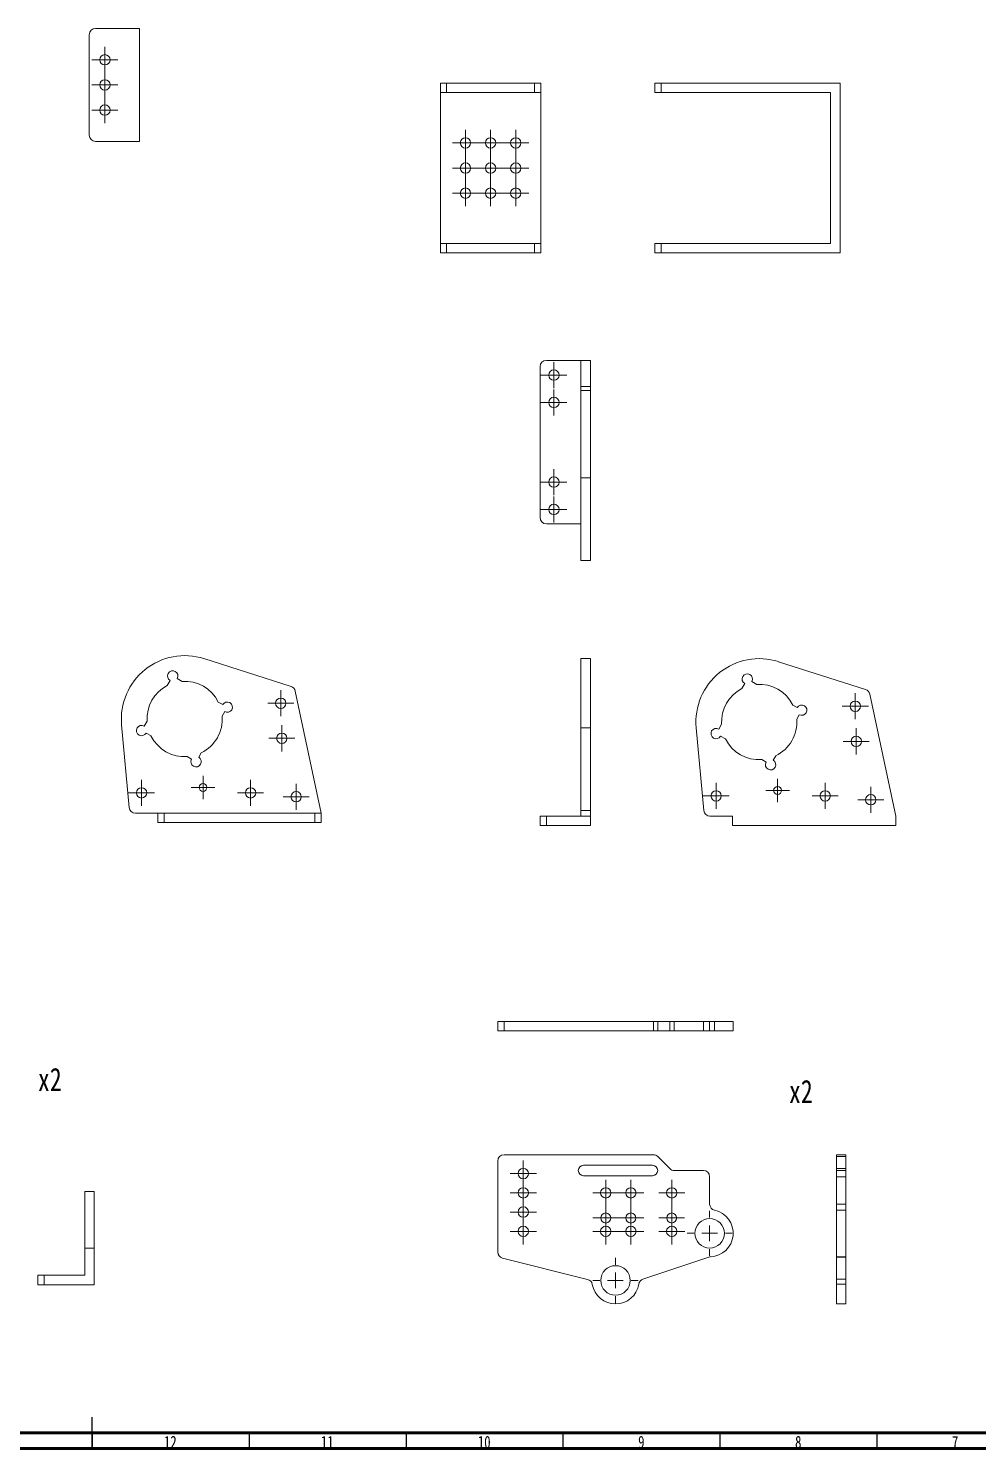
# Model space of a CAD drawing. Header units: millimetres. Extents: x 15 to 1184, y 5 to 836.
# Drawn here: x 579.2 to 881.6, y 5 to 457.1 of the extents above; entities that cross this region are included whole.
import ezdxf

# ---------------------------------------------------------------- set-up
doc = ezdxf.new("R2010")
doc.units = ezdxf.units.MM
doc.styles.add('SLDTEXTSTYLE0', font='TXT', dxfattribs={"width": 0.75})

# ---------------------------------------------------------------- blocks, each defined once
blk = doc.blocks.new('SW_CENTERMARKSYMBOL_83')
at = {"color": 0, "linetype": 'Continuous', "lineweight": 0}
for p, q in [((-2.5, 0), (-4.15, 0)), ((0, 0), (-2.5, 0)), ((0, 2.5), (0, 4.15)), ((0, 0), (0, 2.5)), ((0, 0), (0, -2.5)), ((0, 0), (2.5, 0)), ((2.5, 0), (4.15, 0)), ((0, -2.5), (0, -4.15))]:
    blk.add_line(p, q, dxfattribs=at)
blk = doc.blocks.new('SW_CENTERMARKSYMBOL_84')
at = {"color": 0, "linetype": 'Continuous', "lineweight": 0}
for p, q in [((-2.5, 0), (-4.15, 0)), ((0, 0), (-2.5, 0)), ((0, 2.5), (0, 4.15)), ((0, 0), (0, 2.5)), ((0, 0), (0, -2.5)), ((0, 0), (2.5, 0)), ((2.5, 0), (4.15, 0)), ((0, -2.5), (0, -4.15))]:
    blk.add_line(p, q, dxfattribs=at)
blk = doc.blocks.new('SW_CENTERMARKSYMBOL_85')
at = {"color": 0, "linetype": 'Continuous', "lineweight": 0}
for p, q in [((-2.5, 0), (-4.15, 0)), ((0, 0), (-2.5, 0)), ((0, 2.5), (0, 4.15)), ((0, 0), (0, 2.5)), ((0, 0), (0, -2.5)), ((0, 0), (2.5, 0)), ((2.5, 0), (4.15, 0)), ((0, -2.5), (0, -4.15))]:
    blk.add_line(p, q, dxfattribs=at)
blk = doc.blocks.new('SW_CENTERMARKSYMBOL_86')
at = {"color": 0, "linetype": 'Continuous', "lineweight": 0}
for p, q in [((-2.5, 0), (-4.15, 0)), ((0, 0), (-2.5, 0)), ((0, 2.5), (0, 4.15)), ((0, 0), (0, 2.5)), ((0, 0), (0, -2.5)), ((0, 0), (2.5, 0)), ((2.5, 0), (4.15, 0)), ((0, -2.5), (0, -4.15))]:
    blk.add_line(p, q, dxfattribs=at)
blk = doc.blocks.new('SW_CENTERMARKSYMBOL_87')
at = {"color": 0, "linetype": 'Continuous', "lineweight": 0}
for p, q in [((-2.5, 0), (-4.15, 0)), ((0, 0), (-2.5, 0)), ((0, 2.5), (0, 4.15)), ((0, 0), (0, 2.5)), ((0, 0), (0, -2.5)), ((0, 0), (2.5, 0)), ((2.5, 0), (4.15, 0)), ((0, -2.5), (0, -4.15))]:
    blk.add_line(p, q, dxfattribs=at)
blk = doc.blocks.new('SW_CENTERMARKSYMBOL_88')
at = {"color": 0, "linetype": 'Continuous', "lineweight": 0}
for p, q in [((-2.5, 0), (-4.15, 0)), ((0, 0), (-2.5, 0)), ((0, 2.5), (0, 4.15)), ((0, 0), (0, 2.5)), ((0, 0), (0, -2.5)), ((0, 0), (2.5, 0)), ((2.5, 0), (4.15, 0)), ((0, -2.5), (0, -4.15))]:
    blk.add_line(p, q, dxfattribs=at)
blk = doc.blocks.new('SW_CENTERMARKSYMBOL_89')
at = {"color": 0, "linetype": 'Continuous', "lineweight": 0}
for p, q in [((-2.5, 0), (-4.15, 0)), ((0, 0), (-2.5, 0)), ((0, 2.5), (0, 4.15)), ((0, 0), (0, 2.5)), ((0, 0), (0, -2.5)), ((0, 0), (2.5, 0)), ((2.5, 0), (4.15, 0)), ((0, -2.5), (0, -4.15))]:
    blk.add_line(p, q, dxfattribs=at)
blk = doc.blocks.new('SW_CENTERMARKSYMBOL_90')
at = {"color": 0, "linetype": 'Continuous', "lineweight": 0}
for p, q in [((-2.5, 0), (-4.15, 0)), ((0, 0), (-2.5, 0)), ((0, 2.5), (0, 4.15)), ((0, 0), (0, 2.5)), ((0, 0), (0, -2.5)), ((0, 0), (2.5, 0)), ((2.5, 0), (4.15, 0)), ((0, -2.5), (0, -4.15))]:
    blk.add_line(p, q, dxfattribs=at)
blk = doc.blocks.new('SW_CENTERMARKSYMBOL_91')
at = {"color": 0, "linetype": 'Continuous', "lineweight": 0}
for p, q in [((-2.5, 0), (-4.15, 0)), ((0, 0), (-2.5, 0)), ((0, 2.5), (0, 4.15)), ((0, 0), (0, 2.5)), ((0, 0), (0, -2.5)), ((0, 0), (2.5, 0)), ((2.5, 0), (4.15, 0)), ((0, -2.5), (0, -4.15))]:
    blk.add_line(p, q, dxfattribs=at)
blk = doc.blocks.new('SW_CENTERMARKSYMBOL_92')
at = {"color": 0, "linetype": 'Continuous', "lineweight": 0}
for p, q in [((-2.5, 0), (-4.15, 0)), ((0, 0), (-2.5, 0)), ((0, 2.5), (0, 4.15)), ((0, 0), (0, 2.5)), ((0, 0), (0, -2.5)), ((0, 0), (2.5, 0)), ((2.5, 0), (4.15, 0)), ((0, -2.5), (0, -4.15))]:
    blk.add_line(p, q, dxfattribs=at)
blk = doc.blocks.new('SW_CENTERMARKSYMBOL_93')
at = {"color": 0, "linetype": 'Continuous', "lineweight": 0}
for p, q in [((-2.5, 0), (-4.15, 0)), ((0, 0), (-2.5, 0)), ((0, 2.5), (0, 4.15)), ((0, 0), (0, 2.5)), ((0, 0), (0, -2.5)), ((0, 0), (2.5, 0)), ((2.5, 0), (4.15, 0)), ((0, -2.5), (0, -4.15))]:
    blk.add_line(p, q, dxfattribs=at)
blk = doc.blocks.new('SW_CENTERMARKSYMBOL_94')
at = {"color": 0, "linetype": 'Continuous', "lineweight": 0}
for p, q in [((-2.5, 0), (-4.15, 0)), ((0, 0), (-2.5, 0)), ((0, 2.5), (0, 4.15)), ((0, 0), (0, 2.5)), ((0, 0), (0, -2.5)), ((0, 0), (2.5, 0)), ((2.5, 0), (4.15, 0)), ((0, -2.5), (0, -4.15))]:
    blk.add_line(p, q, dxfattribs=at)
blk = doc.blocks.new('SW_CENTERMARKSYMBOL_149')
at = {"color": 0, "linetype": 'Continuous', "lineweight": 0}
for p, q in [((-2.5, 0), (-4.15, 0)), ((0, 0), (-2.5, 0)), ((0, 2.5), (0, 4.15)), ((0, 0), (0, 2.5)), ((0, 0), (0, -2.5)), ((0, 0), (2.5, 0)), ((2.5, 0), (4.15, 0)), ((0, -2.5), (0, -4.15))]:
    blk.add_line(p, q, dxfattribs=at)
blk = doc.blocks.new('SW_CENTERMARKSYMBOL_150')
at = {"color": 0, "linetype": 'Continuous', "lineweight": 0}
for p, q in [((-2.5, 0), (-4.15, 0)), ((0, 0), (-2.5, 0)), ((0, 2.5), (0, 4.15)), ((0, 0), (0, 2.5)), ((0, 0), (0, -2.5)), ((0, 0), (2.5, 0)), ((2.5, 0), (4.15, 0)), ((0, -2.5), (0, -4.15))]:
    blk.add_line(p, q, dxfattribs=at)
blk = doc.blocks.new('SW_CENTERMARKSYMBOL_151')
at = {"color": 0, "linetype": 'Continuous', "lineweight": 0}
for p, q in [((-2.5, 0), (-4.15, 0)), ((0, 0), (-2.5, 0)), ((0, 2.5), (0, 4.15)), ((0, 0), (0, 2.5)), ((0, 0), (0, -2.5)), ((0, 0), (2.5, 0)), ((2.5, 0), (4.15, 0)), ((0, -2.5), (0, -4.15))]:
    blk.add_line(p, q, dxfattribs=at)
blk = doc.blocks.new('SW_CENTERMARKSYMBOL_152')
at = {"color": 0, "linetype": 'Continuous', "lineweight": 0}
for p, q in [((-2.5, 0), (-4.15, 0)), ((0, 0), (-2.5, 0)), ((0, 2.5), (0, 4.15)), ((0, 0), (0, 2.5)), ((0, 0), (0, -2.5)), ((0, 0), (2.5, 0)), ((2.5, 0), (4.15, 0)), ((0, -2.5), (0, -4.15))]:
    blk.add_line(p, q, dxfattribs=at)
blk = doc.blocks.new('SW_CENTERMARKSYMBOL_153')
at = {"color": 0, "linetype": 'Continuous', "lineweight": 0}
for p, q in [((-2.5, 0), (-4.15, 0)), ((0, 0), (-2.5, 0)), ((0, 2.5), (0, 4.15)), ((0, 0), (0, 2.5)), ((0, 0), (0, -2.5)), ((0, 0), (2.5, 0)), ((2.5, 0), (4.15, 0)), ((0, -2.5), (0, -4.15))]:
    blk.add_line(p, q, dxfattribs=at)
blk = doc.blocks.new('SW_CENTERMARKSYMBOL_154')
at = {"color": 0, "linetype": 'Continuous', "lineweight": 0}
for p, q in [((-2.5, 0), (-3.75, 0)), ((0, 0), (-2.5, 0)), ((0, 2.5), (0, 3.75)), ((0, 0), (0, 2.5)), ((0, 0), (0, -2.5)), ((0, 0), (2.5, 0)), ((2.5, 0), (3.75, 0)), ((0, -2.5), (0, -3.75))]:
    blk.add_line(p, q, dxfattribs=at)
blk = doc.blocks.new('SW_CENTERMARKSYMBOL_155')
at = {"color": 0, "linetype": 'Continuous', "lineweight": 0}
for p, q in [((-2.5, 0), (-4.15, 0)), ((0, 0), (-2.5, 0)), ((0, 2.5), (0, 4.15)), ((0, 0), (0, 2.5)), ((0, 0), (0, -2.5)), ((0, 0), (2.5, 0)), ((2.5, 0), (4.15, 0)), ((0, -2.5), (0, -4.15))]:
    blk.add_line(p, q, dxfattribs=at)
blk = doc.blocks.new('SW_CENTERMARKSYMBOL_156')
at = {"color": 0, "linetype": 'Continuous', "lineweight": 0}
for p, q in [((-2.5, 0), (-4.15, 0)), ((0, 0), (-2.5, 0)), ((0, 2.5), (0, 4.15)), ((0, 0), (0, 2.5)), ((0, 0), (0, -2.5)), ((0, 0), (2.5, 0)), ((2.5, 0), (4.15, 0)), ((0, -2.5), (0, -4.15))]:
    blk.add_line(p, q, dxfattribs=at)
blk = doc.blocks.new('SW_CENTERMARKSYMBOL_157')
at = {"color": 0, "linetype": 'Continuous', "lineweight": 0}
for p, q in [((-2.5, 0), (-4.15, 0)), ((0, 0), (-2.5, 0)), ((0, 2.5), (0, 4.15)), ((0, 0), (0, 2.5)), ((0, 0), (0, -2.5)), ((0, 0), (2.5, 0)), ((2.5, 0), (4.15, 0)), ((0, -2.5), (0, -4.15))]:
    blk.add_line(p, q, dxfattribs=at)
blk = doc.blocks.new('SW_CENTERMARKSYMBOL_158')
at = {"color": 0, "linetype": 'Continuous', "lineweight": 0}
for p, q in [((-2.5, 0), (-4.15, 0)), ((0, 0), (-2.5, 0)), ((0, 2.5), (0, 4.15)), ((0, 0), (0, 2.5)), ((0, 0), (0, -2.5)), ((0, 0), (2.5, 0)), ((2.5, 0), (4.15, 0)), ((0, -2.5), (0, -4.15))]:
    blk.add_line(p, q, dxfattribs=at)
blk = doc.blocks.new('SW_CENTERMARKSYMBOL_159')
at = {"color": 0, "linetype": 'Continuous', "lineweight": 0}
for p, q in [((-2.5, 0), (-4.15, 0)), ((0, 0), (-2.5, 0)), ((0, 2.5), (0, 4.15)), ((0, 0), (0, 2.5)), ((0, 0), (0, -2.5)), ((0, 0), (2.5, 0)), ((2.5, 0), (4.15, 0)), ((0, -2.5), (0, -4.15))]:
    blk.add_line(p, q, dxfattribs=at)
blk = doc.blocks.new('SW_CENTERMARKSYMBOL_160')
at = {"color": 0, "linetype": 'Continuous', "lineweight": 0}
for p, q in [((-2.5, 0), (-3.75, 0)), ((0, 0), (-2.5, 0)), ((0, 2.5), (0, 3.75)), ((0, 0), (0, 2.5)), ((0, 0), (0, -2.5)), ((0, 0), (2.5, 0)), ((2.5, 0), (3.75, 0)), ((0, -2.5), (0, -3.75))]:
    blk.add_line(p, q, dxfattribs=at)
blk = doc.blocks.new('SW_CENTERMARKSYMBOL_161')
at = {"color": 0, "linetype": 'Continuous', "lineweight": 0}
for p, q in [((-2.5, 0), (-4.15, 0)), ((0, 0), (-2.5, 0)), ((0, 2.5), (0, 4.15)), ((0, 0), (0, 2.5)), ((0, 0), (0, -2.5)), ((0, 0), (2.5, 0)), ((2.5, 0), (4.15, 0)), ((0, -2.5), (0, -4.15))]:
    blk.add_line(p, q, dxfattribs=at)
blk = doc.blocks.new('SW_CENTERMARKSYMBOL_162')
at = {"color": 0, "linetype": 'Continuous', "lineweight": 0}
for p, q in [((-2.5, 0), (-4.15, 0)), ((0, 0), (-2.5, 0)), ((0, 2.5), (0, 4.15)), ((0, 0), (0, 2.5)), ((0, 0), (0, -2.5)), ((0, 0), (2.5, 0)), ((2.5, 0), (4.15, 0)), ((0, -2.5), (0, -4.15))]:
    blk.add_line(p, q, dxfattribs=at)
blk = doc.blocks.new('SW_CENTERMARKSYMBOL_163')
at = {"color": 0, "linetype": 'Continuous', "lineweight": 0}
for p, q in [((-2.5, 0), (-4.15, 0)), ((0, 0), (-2.5, 0)), ((0, 2.5), (0, 4.15)), ((0, 0), (0, 2.5)), ((0, 0), (0, -2.5)), ((0, 0), (2.5, 0)), ((2.5, 0), (4.15, 0)), ((0, -2.5), (0, -4.15))]:
    blk.add_line(p, q, dxfattribs=at)
blk = doc.blocks.new('SW_CENTERMARKSYMBOL_164')
at = {"color": 0, "linetype": 'Continuous', "lineweight": 0}
for p, q in [((-2.5, 0), (-4.15, 0)), ((0, 0), (-2.5, 0)), ((0, 2.5), (0, 4.15)), ((0, 0), (0, 2.5)), ((0, 0), (0, -2.5)), ((0, 0), (2.5, 0)), ((2.5, 0), (4.15, 0)), ((0, -2.5), (0, -4.15))]:
    blk.add_line(p, q, dxfattribs=at)
blk = doc.blocks.new('SW_CENTERMARKSYMBOL_227')
at = {"color": 0, "linetype": 'Continuous', "lineweight": 0}
for p, q in [((0, 5), (0, 7.2)), ((-5, 0), (-7.2, 0)), ((0, 0), (-2.5, 0)), ((0, 0), (0, 2.5)), ((0, 0), (0, -2.5)), ((0, 0), (2.5, 0)), ((5, 0), (7.2, 0)), ((0, -5), (0, -7.2))]:
    blk.add_line(p, q, dxfattribs=at)
blk = doc.blocks.new('SW_CENTERMARKSYMBOL_228')
at = {"color": 0, "linetype": 'Continuous', "lineweight": 0}
for p, q in [((0, 5), (0, 7.2)), ((-5, 0), (-7.2, 0)), ((0, 0), (-2.5, 0)), ((0, 0), (0, 2.5)), ((0, 0), (0, -2.5)), ((0, 0), (2.5, 0)), ((5, 0), (7.2, 0)), ((0, -5), (0, -7.2))]:
    blk.add_line(p, q, dxfattribs=at)
blk = doc.blocks.new('SW_CENTERMARKSYMBOL_229')
at = {"color": 0, "linetype": 'Continuous', "lineweight": 0}
for p, q in [((-2.5, 0), (-4.15, 0)), ((0, 0), (-2.5, 0)), ((0, 2.5), (0, 4.15)), ((0, 0), (0, 2.5)), ((0, 0), (0, -2.5)), ((0, 0), (2.5, 0)), ((2.5, 0), (4.15, 0)), ((0, -2.5), (0, -4.15))]:
    blk.add_line(p, q, dxfattribs=at)
blk = doc.blocks.new('SW_CENTERMARKSYMBOL_230')
at = {"color": 0, "linetype": 'Continuous', "lineweight": 0}
for p, q in [((-2.5, 0), (-4.15, 0)), ((0, 0), (-2.5, 0)), ((0, 2.5), (0, 4.15)), ((0, 0), (0, 2.5)), ((0, 0), (0, -2.5)), ((0, 0), (2.5, 0)), ((2.5, 0), (4.15, 0)), ((0, -2.5), (0, -4.15))]:
    blk.add_line(p, q, dxfattribs=at)
blk = doc.blocks.new('SW_CENTERMARKSYMBOL_231')
at = {"color": 0, "linetype": 'Continuous', "lineweight": 0}
for p, q in [((-2.5, 0), (-4.15, 0)), ((0, 0), (-2.5, 0)), ((0, 2.5), (0, 4.15)), ((0, 0), (0, 2.5)), ((0, 0), (0, -2.5)), ((0, 0), (2.5, 0)), ((2.5, 0), (4.15, 0)), ((0, -2.5), (0, -4.15))]:
    blk.add_line(p, q, dxfattribs=at)
blk = doc.blocks.new('SW_CENTERMARKSYMBOL_232')
at = {"color": 0, "linetype": 'Continuous', "lineweight": 0}
for p, q in [((-2.5, 0), (-4.15, 0)), ((0, 0), (-2.5, 0)), ((0, 2.5), (0, 4.15)), ((0, 0), (0, 2.5)), ((0, 0), (0, -2.5)), ((0, 0), (2.5, 0)), ((2.5, 0), (4.15, 0)), ((0, -2.5), (0, -4.15))]:
    blk.add_line(p, q, dxfattribs=at)
blk = doc.blocks.new('SW_CENTERMARKSYMBOL_233')
at = {"color": 0, "linetype": 'Continuous', "lineweight": 0}
for p, q in [((-2.5, 0), (-4.15, 0)), ((0, 0), (-2.5, 0)), ((0, 2.5), (0, 4.15)), ((0, 0), (0, 2.5)), ((0, 0), (0, -2.5)), ((0, 0), (2.5, 0)), ((2.5, 0), (4.15, 0)), ((0, -2.5), (0, -4.15))]:
    blk.add_line(p, q, dxfattribs=at)
blk = doc.blocks.new('SW_CENTERMARKSYMBOL_234')
at = {"color": 0, "linetype": 'Continuous', "lineweight": 0}
for p, q in [((-2.5, 0), (-4.15, 0)), ((0, 0), (-2.5, 0)), ((0, 2.5), (0, 4.15)), ((0, 0), (0, 2.5)), ((0, 0), (0, -2.5)), ((0, 0), (2.5, 0)), ((2.5, 0), (4.15, 0)), ((0, -2.5), (0, -4.15))]:
    blk.add_line(p, q, dxfattribs=at)
blk = doc.blocks.new('SW_CENTERMARKSYMBOL_235')
at = {"color": 0, "linetype": 'Continuous', "lineweight": 0}
for p, q in [((-2.5, 0), (-4.15, 0)), ((0, 0), (-2.5, 0)), ((0, 2.5), (0, 4.15)), ((0, 0), (0, 2.5)), ((0, 0), (0, -2.5)), ((0, 0), (2.5, 0)), ((2.5, 0), (4.15, 0)), ((0, -2.5), (0, -4.15))]:
    blk.add_line(p, q, dxfattribs=at)
blk = doc.blocks.new('SW_CENTERMARKSYMBOL_236')
at = {"color": 0, "linetype": 'Continuous', "lineweight": 0}
for p, q in [((-2.5, 0), (-4.15, 0)), ((0, 0), (-2.5, 0)), ((0, 2.5), (0, 4.15)), ((0, 0), (0, 2.5)), ((0, 0), (0, -2.5)), ((0, 0), (2.5, 0)), ((2.5, 0), (4.15, 0)), ((0, -2.5), (0, -4.15))]:
    blk.add_line(p, q, dxfattribs=at)
blk = doc.blocks.new('SW_CENTERMARKSYMBOL_237')
at = {"color": 0, "linetype": 'Continuous', "lineweight": 0}
for p, q in [((-2.5, 0), (-4.15, 0)), ((0, 0), (-2.5, 0)), ((0, 2.5), (0, 4.15)), ((0, 0), (0, 2.5)), ((0, 0), (0, -2.5)), ((0, 0), (2.5, 0)), ((2.5, 0), (4.15, 0)), ((0, -2.5), (0, -4.15))]:
    blk.add_line(p, q, dxfattribs=at)
blk = doc.blocks.new('SW_CENTERMARKSYMBOL_238')
at = {"color": 0, "linetype": 'Continuous', "lineweight": 0}
for p, q in [((-2.5, 0), (-4.15, 0)), ((0, 0), (-2.5, 0)), ((0, 2.5), (0, 4.15)), ((0, 0), (0, 2.5)), ((0, 0), (0, -2.5)), ((0, 0), (2.5, 0)), ((2.5, 0), (4.15, 0)), ((0, -2.5), (0, -4.15))]:
    blk.add_line(p, q, dxfattribs=at)
blk = doc.blocks.new('SW_CENTERMARKSYMBOL_239')
at = {"color": 0, "linetype": 'Continuous', "lineweight": 0}
for p, q in [((-2.5, 0), (-4.1, 0)), ((0, 0), (-2.5, 0)), ((0, 2.5), (0, 4.1)), ((0, 0), (0, 2.5)), ((0, 0), (0, -2.5)), ((0, 0), (2.5, 0)), ((2.5, 0), (4.1, 0)), ((0, -2.5), (0, -4.1))]:
    blk.add_line(p, q, dxfattribs=at)
blk = doc.blocks.new('SW_CENTERMARKSYMBOL_240')
at = {"color": 0, "linetype": 'Continuous', "lineweight": 0}
for p, q in [((-2.5, 0), (-4.1, 0)), ((0, 0), (-2.5, 0)), ((0, 2.5), (0, 4.1)), ((0, 0), (0, 2.5)), ((0, 0), (0, -2.5)), ((0, 0), (2.5, 0)), ((2.5, 0), (4.1, 0)), ((0, -2.5), (0, -4.1))]:
    blk.add_line(p, q, dxfattribs=at)
blk = doc.blocks.new('SW_CENTERMARKSYMBOL_241')
at = {"color": 0, "linetype": 'Continuous', "lineweight": 0}
for p, q in [((-2.5, 0), (-4.1, 0)), ((0, 0), (-2.5, 0)), ((0, 2.5), (0, 4.1)), ((0, 0), (0, 2.5)), ((0, 0), (0, -2.5)), ((0, 0), (2.5, 0)), ((2.5, 0), (4.1, 0)), ((0, -2.5), (0, -4.1))]:
    blk.add_line(p, q, dxfattribs=at)

msp = doc.modelspace()

# ---------------------------------------------------------------- linework, layer by layer
at = {"color": 7, "linetype": 'Continuous', "lineweight": 15}
for p, q in [((600.58, 457.09), (614.58, 457.09)), ((614.58, 421.09), (614.58, 457.09)), ((598.58, 423.09), (598.58, 455.09)), ((710.44, 436.64), (710.44, 439.64)), ((710.44, 439.64), (712.44, 439.64)), ((712.44, 439.64), (712.44, 436.64)), ((740.44, 439.64), (712.44, 439.64)), ((740.44, 436.64), (740.44, 439.64)), ((740.44, 439.64), (742.44, 439.64)), ((742.44, 439.64), (742.44, 436.64)), ((778.76, 436.64), (778.76, 439.64)), ((778.76, 439.64), (780.76, 439.64)), ((780.76, 439.64), (780.76, 436.64)), ((780.76, 439.64), (837.76, 439.64)), ((837.76, 439.64), (837.76, 385.64)), ((712.44, 436.64), (710.44, 436.64)), ((710.44, 388.64), (710.44, 436.64)), ((712.44, 436.64), (740.44, 436.64)), ((742.44, 436.64), (740.44, 436.64)), ((742.44, 436.64), (742.44, 388.64)), ((780.76, 436.64), (778.76, 436.64)), ((780.76, 436.64), (834.76, 436.64)), ((834.76, 436.64), (834.76, 388.64)), ((600.58, 421.09), (614.58, 421.09)), ((710.44, 385.64), (710.44, 388.64)), ((710.44, 388.64), (712.44, 388.64)), ((712.44, 385.64), (710.44, 385.64)), ((712.44, 388.64), (712.44, 385.64)), ((740.44, 388.64), (712.44, 388.64)), ((712.44, 385.64), (740.44, 385.64)), ((740.44, 385.64), (740.44, 388.64)), ((740.44, 388.64), (742.44, 388.64)), ((742.44, 385.64), (740.44, 385.64)), ((742.44, 388.64), (742.44, 385.64)), ((778.76, 385.64), (778.76, 388.64)), ((778.76, 388.64), (780.76, 388.64)), ((780.76, 385.64), (778.76, 385.64)), ((780.76, 388.64), (780.76, 385.64)), ((780.76, 388.64), (834.76, 388.64)), ((780.76, 385.64), (837.76, 385.64)), ((742.22, 301.38), (742.22, 349.38)), ((744.22, 351.38), (755.22, 351.38)), ((758.22, 351.38), (755.22, 351.38)), ((755.22, 343.12), (755.22, 351.38)), ((758.22, 343.12), (758.22, 351.38)), ((755.22, 343.12), (758.22, 343.12)), ((755.22, 341.77), (755.22, 343.12)), ((758.22, 341.77), (755.22, 341.77)), ((755.22, 341.77), (755.22, 314)), ((758.22, 343.12), (758.22, 341.77)), ((758.22, 341.77), (758.22, 314)), ((758.22, 314), (755.22, 314)), ((755.22, 314), (755.22, 287.72)), ((758.22, 314), (758.22, 287.72)), ((744.22, 299.38), (755.22, 299.38)), ((755.22, 287.72), (758.22, 287.72)), ((662.87, 247.61), (635.1, 256.46)), ((758.22, 256.46), (755.22, 256.46)), ((755.22, 256.46), (755.22, 234.47)), ((758.22, 256.46), (758.22, 234.47)), ((845.9, 246.65), (818.13, 255.5)), ((623.46, 247.92), (624.37, 249.51)), ((626.62, 250.12), (628.18, 249.23)), ((809.66, 249.16), (811.21, 248.27)), ((664.22, 246.12), (672.48, 207.26)), ((806.49, 246.96), (807.4, 248.55)), ((847.25, 245.16), (855.51, 206.3)), ((639.7, 242.65), (641.12, 241.84)), ((822.73, 241.69), (824.15, 240.88)), ((611.31, 209.08), (608.9, 235.43)), ((616.99, 236.6), (616.08, 235.01)), ((641.73, 239.59), (640.94, 238.2)), ((800.03, 235.64), (799.12, 234.05)), ((824.77, 238.63), (823.97, 237.24)), ((616.7, 232.76), (618.26, 231.87)), ((758.22, 234.47), (755.22, 234.47)), ((755.22, 208.12), (755.22, 234.47)), ((758.22, 208.12), (758.22, 234.47)), ((794.35, 208.12), (791.94, 234.47)), ((799.73, 231.8), (801.29, 230.91)), ((634.24, 226.48), (633.45, 225.09)), ((629.77, 225.29), (631.2, 224.47)), ((812.81, 224.33), (814.23, 223.51)), ((817.28, 225.52), (816.48, 224.13)), ((755.22, 208.12), (758.22, 208.12)), ((755.22, 206.3), (755.22, 208.12)), ((758.22, 208.12), (758.22, 206.3)), ((613.3, 207.26), (620.48, 207.26)), ((620.48, 204.26), (620.48, 207.26)), ((620.48, 207.26), (622.48, 207.26)), ((622.48, 204.26), (620.48, 204.26)), ((622.48, 207.26), (622.48, 204.26)), ((670.48, 207.26), (622.48, 207.26)), ((670.48, 204.26), (622.48, 204.26)), ((670.48, 204.26), (670.48, 207.26)), ((670.48, 207.26), (672.48, 207.26)), ((672.48, 204.26), (670.48, 204.26)), ((672.48, 207.26), (672.48, 204.26)), ((742.22, 203.3), (742.22, 206.3)), ((742.22, 206.3), (744.22, 206.3)), ((744.22, 206.3), (744.22, 203.3)), ((744.22, 206.3), (755.22, 206.3)), ((758.22, 206.3), (755.22, 206.3)), ((758.22, 206.3), (758.22, 203.3)), ((796.34, 206.3), (803.51, 206.3)), ((803.51, 206.3), (803.51, 203.3)), ((855.51, 206.3), (855.51, 203.3)), ((744.22, 203.3), (742.22, 203.3)), ((744.22, 203.3), (758.22, 203.3)), ((803.51, 203.3), (855.51, 203.3)), ((728.73, 137.99), (728.73, 140.99)), ((728.73, 140.99), (730.73, 140.99)), ((730.73, 140.99), (730.73, 137.99)), ((778.31, 140.99), (730.73, 140.99)), ((778.31, 137.99), (778.31, 140.99)), ((778.31, 140.99), (779.72, 140.99)), ((779.72, 140.99), (779.72, 137.99)), ((783.55, 140.99), (779.72, 140.99)), ((783.55, 137.99), (783.55, 140.99)), ((783.55, 140.99), (784.97, 140.99)), ((784.97, 140.99), (784.97, 137.99)), ((784.97, 140.99), (794.23, 140.99)), ((794.23, 137.99), (794.23, 140.99)), ((794.23, 140.99), (796.23, 140.99)), ((796.23, 140.99), (796.23, 137.99)), ((796.23, 140.99), (797.81, 140.99)), ((797.81, 140.99), (797.81, 137.99)), ((803.73, 140.99), (797.81, 140.99)), ((803.73, 137.99), (803.73, 140.99)), ((730.73, 137.99), (728.73, 137.99)), ((778.31, 137.99), (730.73, 137.99)), ((779.72, 137.99), (778.31, 137.99)), ((783.55, 137.99), (779.72, 137.99)), ((784.97, 137.99), (783.55, 137.99)), ((784.97, 137.99), (794.23, 137.99)), ((796.23, 137.99), (794.23, 137.99)), ((797.81, 137.99), (796.23, 137.99)), ((803.73, 137.99), (797.81, 137.99)), ((728.73, 67.6), (728.73, 96.53)), ((778.31, 98.53), (730.73, 98.53)), ((756.03, 95.18), (778.03, 95.18)), ((783.55, 94.12), (779.72, 97.95)), ((836.66, 98.53), (839.66, 98.53)), ((836.66, 97.95), (836.66, 98.53)), ((839.66, 97.95), (836.66, 97.95)), ((836.66, 94.12), (836.66, 97.95)), ((839.66, 98.53), (839.66, 97.95)), ((839.66, 94.12), (839.66, 97.95)), ((756.03, 91.88), (778.03, 91.88)), ((784.97, 93.53), (794.23, 93.53)), ((796.23, 82.82), (796.23, 91.53)), ((836.66, 94.12), (839.66, 94.12)), ((836.66, 93.53), (836.66, 94.12)), ((836.66, 93.53), (839.66, 93.53)), ((836.66, 91.53), (836.66, 93.53)), ((839.66, 91.53), (836.66, 91.53)), ((836.66, 82.82), (836.66, 91.53)), ((839.66, 94.12), (839.66, 93.53)), ((839.66, 93.53), (839.66, 91.53)), ((839.66, 82.82), (839.66, 91.53)), ((597.2, 86.81), (600.2, 86.81)), ((597.2, 86.81), (597.2, 68.81)), ((600.2, 86.81), (600.2, 68.81)), ((836.66, 82.82), (839.66, 82.82)), ((836.66, 80.87), (836.66, 82.82)), ((839.66, 82.82), (839.66, 80.87)), ((836.66, 66.04), (836.66, 80.87)), ((839.66, 80.87), (836.66, 80.87)), ((839.66, 66.04), (839.66, 80.87)), ((597.2, 68.81), (597.2, 60.16)), ((597.2, 68.81), (600.2, 68.81)), ((600.2, 68.81), (600.2, 57.16)), ((730.25, 65.66), (757.35, 58.88)), ((774.98, 58.95), (795.94, 65.94)), ((836.66, 66.04), (839.66, 66.04)), ((836.66, 65.94), (836.66, 66.04)), ((839.66, 65.94), (836.66, 65.94)), ((836.66, 58.95), (836.66, 65.94)), ((839.66, 66.04), (839.66, 65.94)), ((839.66, 58.95), (839.66, 65.94)), ((582.2, 57.16), (582.2, 60.16)), ((582.2, 60.16), (584.2, 60.16)), ((584.2, 60.16), (584.2, 57.16)), ((584.2, 60.16), (597.2, 60.16)), ((836.66, 58.95), (839.66, 58.95)), ((836.66, 57.37), (836.66, 58.95)), ((839.66, 58.95), (839.66, 57.37)), ((584.2, 57.16), (582.2, 57.16)), ((584.2, 57.16), (600.2, 57.16)), ((839.66, 57.37), (836.66, 57.37)), ((836.66, 51.03), (836.66, 57.37)), ((839.66, 51.03), (839.66, 57.37)), ((836.66, 51.03), (839.66, 51.03))]:
    msp.add_line(p, q, dxfattribs=at)
at = {"color": 7, "linetype": 'Continuous', "lineweight": 30}
for p, q in [((599.5, 5), (599.5, 15)), ((599.5, 10), (599.5, 5)), ((649.5, 10), (649.5, 5)), ((699.5, 10), (699.5, 5)), ((749.5, 10), (749.5, 5)), ((799.5, 10), (799.5, 5)), ((849.5, 10), (849.5, 5))]:
    msp.add_line(p, q, dxfattribs=at)
at = {"color": 7, "linetype": 'Continuous', "lineweight": 60}
for p, q in [((1179, 10), (20, 10)), ((1184, 5), (15, 5))]:
    msp.add_line(p, q, dxfattribs=at)
at = {"color": 7, "linetype": 'Continuous', "lineweight": 15}
for centre, radius in [((603.58, 447.09), 1.65), ((603.58, 439.09), 1.65), ((603.58, 431.09), 1.65), ((718.44, 420.64), 1.65), ((726.44, 420.64), 1.65), ((734.44, 420.64), 1.65), ((718.44, 412.64), 1.65), ((726.44, 412.64), 1.65), ((734.44, 412.64), 1.65), ((718.44, 404.64), 1.65), ((726.44, 404.64), 1.65), ((734.44, 404.64), 1.65), ((746.62, 346.73), 1.65), ((746.62, 338.03), 1.65), ((746.62, 312.68), 1.65), ((746.62, 303.98), 1.65), ((659.6, 242.26), 1.65), ((842.64, 241.3), 1.65), ((659.92, 231.1), 1.65), ((842.95, 230.14), 1.65), ((615.27, 213.73), 1.65), ((634.83, 215.46), 1.25), ((649.99, 213.73), 1.65), ((664.5, 212.5), 1.65), ((798.3, 212.77), 1.65), ((817.87, 214.5), 1.25), ((833.03, 212.77), 1.65), ((847.54, 211.54), 1.65), ((736.87, 92.53), 1.65), ((736.87, 86.41), 1.65), ((763.13, 86.41), 1.65), ((771.13, 86.41), 1.65), ((784.14, 86.41), 1.65), ((736.87, 80.28), 1.65), ((763.13, 78.41), 1.6), ((771.13, 78.41), 1.6), ((784.14, 78.41), 1.6), ((796.23, 73.53), 4.7), ((736.87, 74.16), 1.65), ((763.13, 74.16), 1.65), ((771.13, 74.16), 1.65), ((784.14, 74.16), 1.65), ((766.23, 58.53), 4.7)]:
    msp.add_circle(centre, radius, dxfattribs=at)
for centre, radius, start, end in [((600.58, 455.09), 2, 90, 180), ((600.58, 423.09), 2, 180, 270), ((744.22, 349.38), 2, 90, 180), ((744.22, 301.38), 2, 180, 270), ((628.98, 237.26), 20.16, 72.3237, 185.2181), ((812.01, 236.3), 20.16, 72.3237, 185.2181), ((625.19, 250.94), 1.65, 330.2551, 240.2551), ((628.98, 237.26), 12, 26.7013, 93.809), ((808.22, 249.98), 1.65, 330.2551, 240.2551), ((628.98, 237.26), 12, 117.3761, 183.1342), ((662.26, 245.71), 2, 11.9969, 72.3237), ((812.01, 236.3), 12, 117.3761, 183.1342), ((812.01, 236.3), 12, 26.7013, 93.809), ((845.3, 244.75), 2, 11.9969, 72.3237), ((642.55, 241.02), 1.65, 240.2551, 150.2551), ((825.59, 240.06), 1.65, 240.2551, 150.2551), ((615.27, 233.58), 1.65, 60.2551, 330.2551), ((628.98, 237.26), 12, 296.0314, 4.4788), ((812.01, 236.3), 12, 296.0314, 4.4788), ((628.98, 237.26), 12, 206.6944, 273.8159), ((798.3, 232.62), 1.65, 60.2551, 330.2551), ((812.01, 236.3), 12, 206.6944, 273.8159), ((632.63, 223.65), 1.65, 150.2551, 60.2551), ((815.66, 222.7), 1.65, 150.2551, 60.2551), ((613.3, 209.26), 2, 185.2181, 270), ((796.34, 208.3), 2, 185.2181, 270), ((730.73, 96.53), 2, 90, 180), ((756.03, 93.53), 1.65, 90, 270), ((778.03, 93.53), 1.65, 270, 90), ((778.31, 96.53), 2, 45, 90), ((784.97, 95.53), 2, 225, 270), ((794.23, 91.53), 2, 0, 90), ((798.23, 82.82), 2, 180, 257.8468), ((796.23, 73.53), 7.5, 272.0701, 77.8468), ((730.73, 67.6), 2, 180, 255.9638), ((796.57, 64.04), 2, 92.0701, 108.4349), ((756.87, 56.94), 2, 9.6671, 75.9638), ((775.62, 57.05), 2, 108.4349, 171.0362), ((766.23, 58.53), 7.5, 189.6671, 351.0362)]:
    msp.add_arc(centre, radius, start, end, dxfattribs=at)

# ---------------------------------------------------------------- block references
at = {"color": 7, "linetype": 'Continuous', "lineweight": 0}
for name, p in [('SW_CENTERMARKSYMBOL_83', (603.58, 447.09)), ('SW_CENTERMARKSYMBOL_85', (603.58, 439.09)), ('SW_CENTERMARKSYMBOL_84', (603.58, 431.09)), ('SW_CENTERMARKSYMBOL_86', (718.44, 420.64)), ('SW_CENTERMARKSYMBOL_91', (726.44, 420.64)), ('SW_CENTERMARKSYMBOL_89', (734.44, 420.64)), ('SW_CENTERMARKSYMBOL_90', (718.44, 412.64)), ('SW_CENTERMARKSYMBOL_87', (726.44, 412.64)), ('SW_CENTERMARKSYMBOL_93', (734.44, 412.64)), ('SW_CENTERMARKSYMBOL_94', (718.44, 404.64)), ('SW_CENTERMARKSYMBOL_92', (726.44, 404.64)), ('SW_CENTERMARKSYMBOL_88', (734.44, 404.64)), ('SW_CENTERMARKSYMBOL_155', (746.62, 346.73)), ('SW_CENTERMARKSYMBOL_158', (746.62, 338.03)), ('SW_CENTERMARKSYMBOL_157', (746.62, 312.68)), ('SW_CENTERMARKSYMBOL_156', (746.62, 303.98)), ('SW_CENTERMARKSYMBOL_150', (659.6, 242.26)), ('SW_CENTERMARKSYMBOL_164', (842.64, 241.3)), ('SW_CENTERMARKSYMBOL_153', (659.92, 231.1)), ('SW_CENTERMARKSYMBOL_163', (842.95, 230.14)), ('SW_CENTERMARKSYMBOL_149', (615.27, 213.73)), ('SW_CENTERMARKSYMBOL_154', (634.83, 215.46)), ('SW_CENTERMARKSYMBOL_152', (649.99, 213.73)), ('SW_CENTERMARKSYMBOL_160', (817.87, 214.5)), ('SW_CENTERMARKSYMBOL_151', (664.5, 212.5)), ('SW_CENTERMARKSYMBOL_161', (798.3, 212.77)), ('SW_CENTERMARKSYMBOL_162', (833.03, 212.77)), ('SW_CENTERMARKSYMBOL_159', (847.54, 211.54)), ('SW_CENTERMARKSYMBOL_229', (736.87, 92.53)), ('SW_CENTERMARKSYMBOL_232', (736.87, 86.41)), ('SW_CENTERMARKSYMBOL_236', (763.13, 86.41)), ('SW_CENTERMARKSYMBOL_237', (771.13, 86.41)), ('SW_CENTERMARKSYMBOL_233', (784.14, 86.41)), ('SW_CENTERMARKSYMBOL_230', (736.87, 80.28)), ('SW_CENTERMARKSYMBOL_240', (763.13, 78.41)), ('SW_CENTERMARKSYMBOL_241', (771.13, 78.41)), ('SW_CENTERMARKSYMBOL_239', (784.14, 78.41)), ('SW_CENTERMARKSYMBOL_231', (736.87, 74.16)), ('SW_CENTERMARKSYMBOL_235', (763.13, 74.16)), ('SW_CENTERMARKSYMBOL_238', (771.13, 74.16)), ('SW_CENTERMARKSYMBOL_234', (784.14, 74.16)), ('SW_CENTERMARKSYMBOL_228', (796.23, 73.53)), ('SW_CENTERMARKSYMBOL_227', (766.23, 58.53))]:
    msp.add_blockref(name, p, dxfattribs=at)

# ---------------------------------------------------------------- texts
at = {"color": 7, "linetype": 'Continuous', "lineweight": 0, "style": 'SLDTEXTSTYLE0'}
for s, insert, char_height, attachment_point in [('x2', (582.24, 126.21), 7.408, 1), ('x2', (821.5, 122.38), 7.408, 1), ('12', (624.42, 9.06), 3.969, 2), ('11', (674.42, 9.06), 3.969, 2), ('10', (724.42, 9.06), 3.969, 2), ('9', (774.46, 9.06), 3.97, 2), ('8', (824.46, 9.06), 3.97, 2), ('7', (874.46, 9.06), 3.97, 2)]:
    msp.add_mtext(s, dxfattribs=dict(at, insert=insert, char_height=char_height, attachment_point=attachment_point))

doc.saveas('drawing.dxf')
